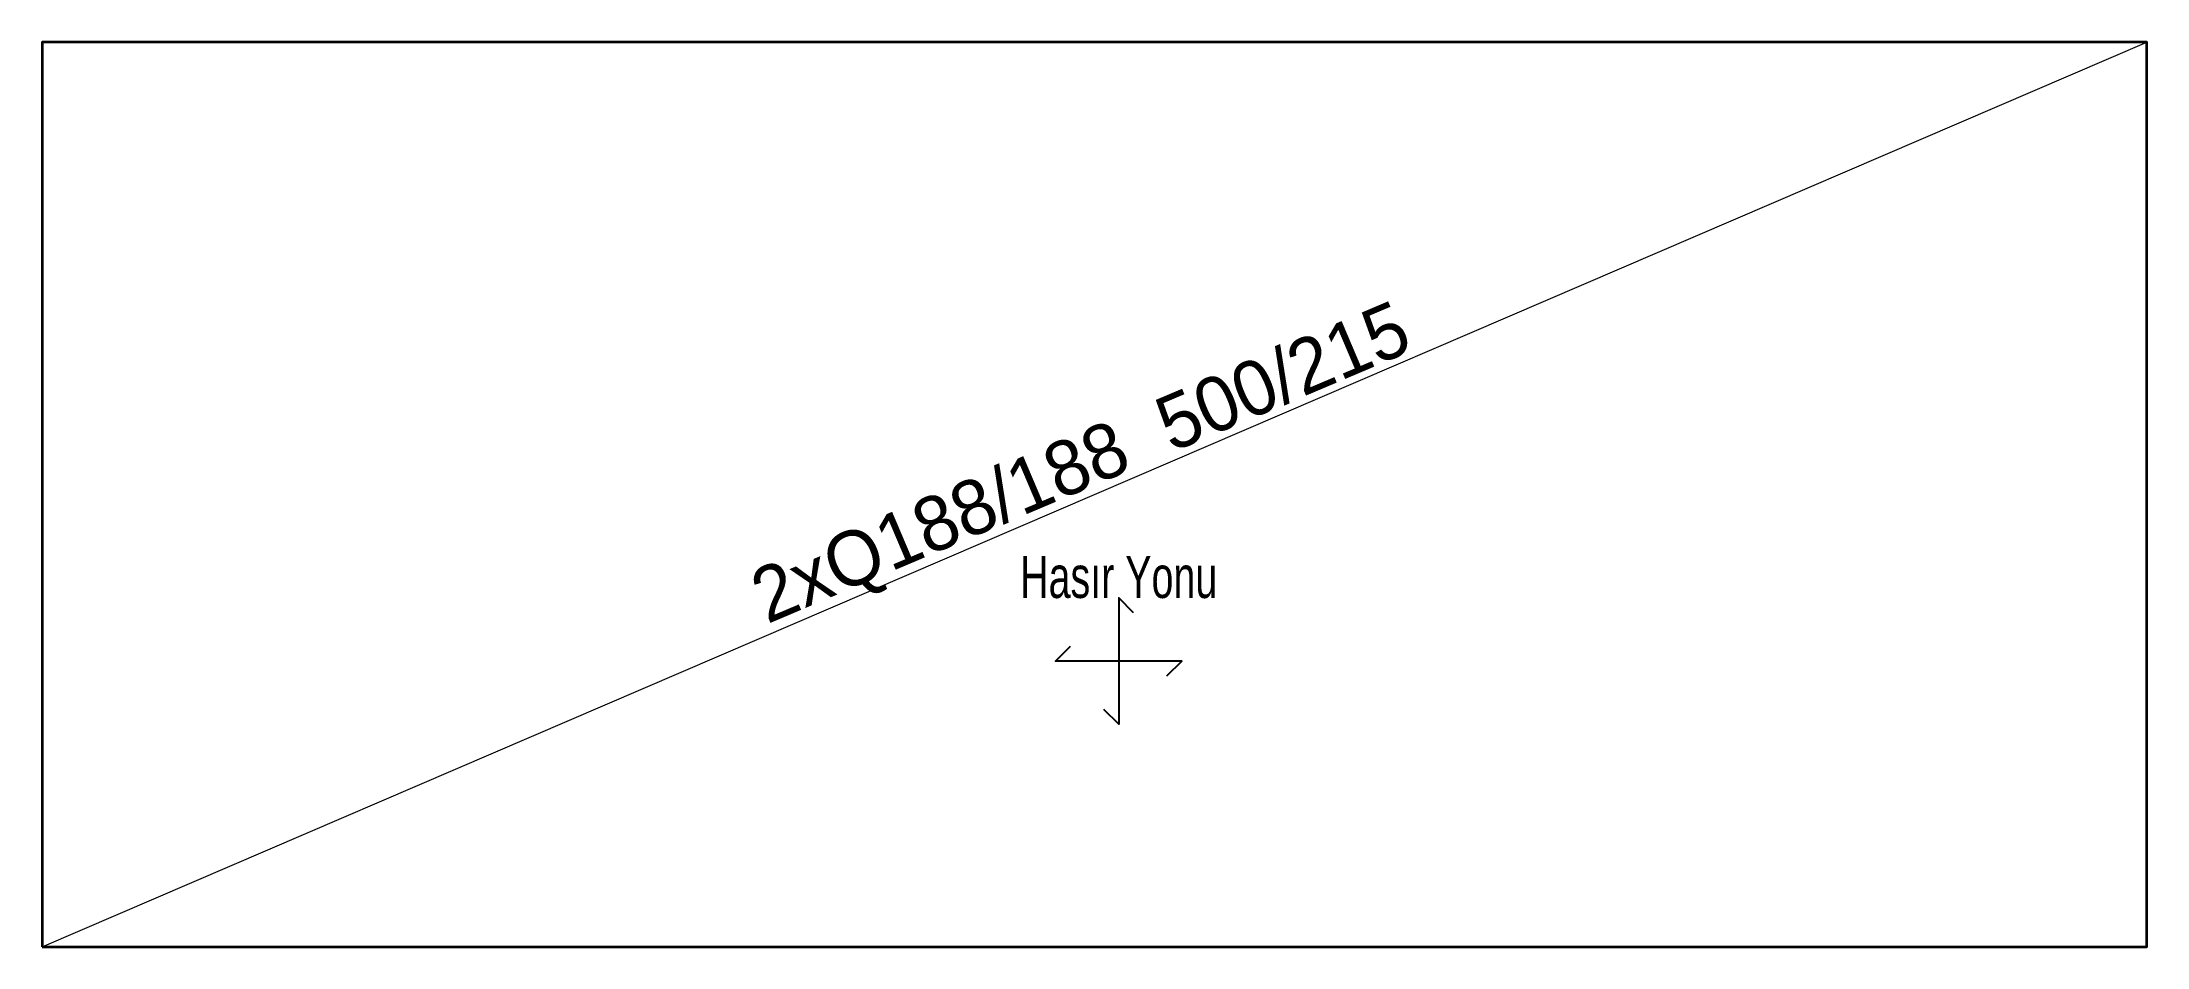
# Model space of a CAD drawing. Header units: millimetres. Extents: x 3184 to 3684, y 1380 to 1595.
import ezdxf
from ezdxf.enums import TextEntityAlignment as Align

# ---------------------------------------------------------------- set-up
doc = ezdxf.new("R2010")
doc.units = ezdxf.units.MM
for name, color, linetype, lineweight in [('HASIR (BEYKENT)', 4, 'Continuous', 35), ('HASIR CIZGI (BEYKENT)', 1, 'Continuous', 20), ('HASIR YAZI (BEYKENT)', 3, 'Continuous', 20), ('HASIR YONU (BEYKENT)', 152, 'Continuous', 25)]:
    doc.layers.add(name, color=color, linetype=linetype, lineweight=lineweight)
doc.styles.add('YAZI (BEYKENT)', font='bahnschrift.ttf')

msp = doc.modelspace()

# ---------------------------------------------------------------- linework, layer by layer
at = {"layer": 'HASIR (BEYKENT)'}
msp.add_lwpolyline([(3184.05, 1379.53), (3684.05, 1379.53), (3684.05, 1594.53), (3184.05, 1594.53)], close=True, dxfattribs=at)
at = {"layer": 'HASIR CIZGI (BEYKENT)'}
msp.add_line((3184.05, 1379.53), (3684.05, 1594.53), dxfattribs=at)
at = {"layer": 'HASIR YONU (BEYKENT)'}
for points in [[(3443.34, 1458.91), (3439.8, 1462.45), (3439.8, 1432.45), (3436.26, 1435.98)], [(3451.26, 1443.91), (3454.8, 1447.45), (3424.8, 1447.45), (3428.34, 1450.98)]]:
    msp.add_lwpolyline(points, dxfattribs=at)

# ---------------------------------------------------------------- texts
at = {"layer": 'HASIR YAZI (BEYKENT)', "style": 'YAZI (BEYKENT)'}
msp.add_text('2xQ188/188  500/215', height=13, rotation=23, dxfattribs=at).set_placement((3430.69, 1494.84), align=Align.MIDDLE_CENTER)
at = {"layer": 'HASIR YONU (BEYKENT)', "color": 246, "style": 'YAZI (BEYKENT)', "width": 0.7}
msp.add_text('Hasır Yonu', height=10, dxfattribs=at).set_placement((3439.8, 1467.45), align=Align.MIDDLE_CENTER)

doc.saveas('drawing.dxf')
